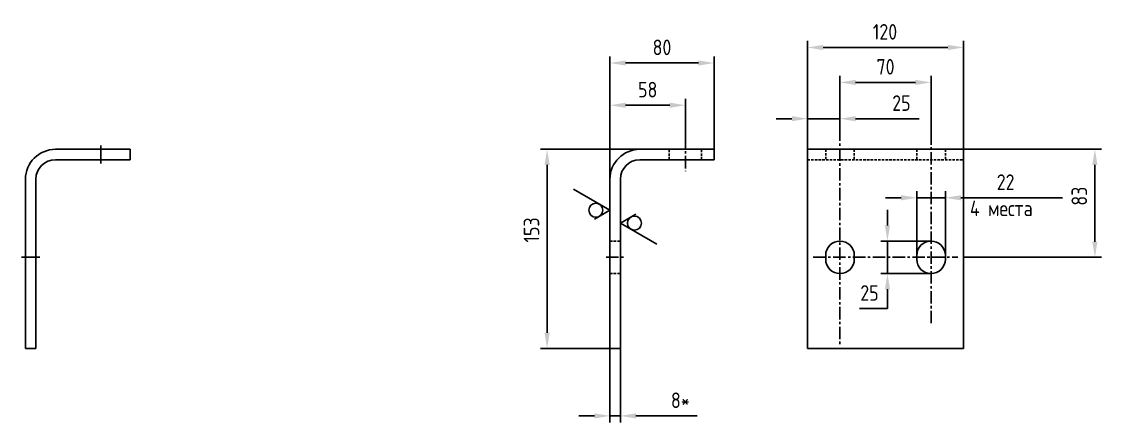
# Model space of a CAD drawing. Header units: millimetres. Extents: x 7465 to 10127, y 2427 to 3001.
# Drawn here: x 7465 to 8295, y 2545 to 2853 of the extents above; entities that cross this region are included whole.
import ezdxf

# ---------------------------------------------------------------- set-up
doc = ezdxf.new("R2010")
doc.units = ezdxf.units.MM
doc.header["$LTSCALE"] = 0.3
for name, pattern in [('AM_ISO08W050', [18, 12, -1.5, 3, -1.5]), ('AM_ISO08W050x2', [9, 6, -0.75, 1.5, -0.75]), ('CENTER', [50.8, 31.75, -6.35, 6.35, -6.35]), ('HIDDEN', [9.525, 6.35, -3.175])]:
    doc.linetypes.add(name, pattern=pattern)
doc.layers.add('AM_7', color=4, linetype='AM_ISO08W050', lineweight=25)
for name, color, linetype in [('Cen', 5, 'CENTER'), ('Cont', 6, 'Continuous'), ('Dim', 7, 'Continuous'), ('Hide', 2, 'HIDDEN'), ('Text', 3, 'Continuous')]:
    doc.layers.add(name, color=color, linetype=linetype)
doc.styles.add('Style1', font='romans.shx', dxfattribs={"width": 0.8})
doc.dimstyles.new('Lin_5$0', dxfattribs={"dimscale": 5, "dimtxt": 3, "dimasz": 3, "dimexe": 1.25, "dimexo": 0, "dimgap": 1.5, "dimtad": 1, "dimtoh": 1, "dimtxsty": 'Style1', "dimcen": 2.5, "dimclrt": 3, "dimadec": 0, "dimazin": 0, "dimtfac": 1, "dimtmove": 0, "dimatfit": 3, "dimldrblk": 'DOT', "dimfxl": 1, "dimarcsym": 0})

# ---------------------------------------------------------------- blocks, each defined once
blk = doc.blocks.new('*D29')
at = {"layer": 'Defpoints', "color": 0, "transparency": 16777216}
for p in [(7996.77, 2821.47), (7996.77, 2755.11), (7916.77, 2732.11)]:
    blk.add_point(p, dxfattribs=at)
at = {"layer": 'Dim', "color": 0, "linetype": 'ByBlock', "lineweight": -2, "transparency": 16777216}
for p, q in [((7916.77, 2732.11), (7916.77, 2826.47)), ((7996.77, 2755.11), (7996.77, 2826.47)), ((7928.77, 2821.47), (7984.77, 2821.47))]:
    blk.add_line(p, q, dxfattribs=at)
at = {"layer": 'Dim', "color": 0, "transparency": 16777216}
for points in [[(7928.77, 2823.47), (7928.77, 2819.47), (7916.77, 2821.47)], [(7984.77, 2823.47), (7984.77, 2819.47), (7996.77, 2821.47)]]:
    blk.add_solid(points, dxfattribs=at)
at = {"layer": 'Dim', "color": 3, "transparency": 16777216, "insert": (7956.77, 2833.47), "char_height": 12, "attachment_point": 5, "style": 'Style1'}
blk.add_mtext('80', dxfattribs=at)
blk = doc.blocks.new('_Dot')
at = {"color": 0, "linetype": 'ByBlock', "lineweight": -2}
blk.add_line((-0.5, 0), (-1, 0), dxfattribs=at)
at = {"color": 0, "linetype": 'ByBlock', "const_width": 0.5}
blk.add_lwpolyline([(-0.25, 0, 1), (0.25, 0, 1)], format="xyb", close=True, dxfattribs=at)
blk = doc.blocks.new('*D30')
at = {"layer": 'Defpoints', "color": 0, "transparency": 16777216}
for p in [(7939.77, 2755.11), (7868.46, 2602.11), (7916.77, 2602.11)]:
    blk.add_point(p, dxfattribs=at)
at = {"layer": 'Dim', "color": 0, "linetype": 'ByBlock', "lineweight": -2, "transparency": 16777216}
for p, q in [((7939.77, 2755.11), (7863.46, 2755.11)), ((7868.46, 2743.11), (7868.46, 2614.11)), ((7916.77, 2602.11), (7863.46, 2602.11))]:
    blk.add_line(p, q, dxfattribs=at)
at = {"layer": 'Dim', "color": 0, "transparency": 16777216}
for points in [[(7866.46, 2743.11), (7870.46, 2743.11), (7868.46, 2755.11)], [(7866.46, 2614.11), (7870.46, 2614.11), (7868.46, 2602.11)]]:
    blk.add_solid(points, dxfattribs=at)
at = {"layer": 'Dim', "color": 3, "transparency": 16777216, "insert": (7856.46, 2693.11), "char_height": 12, "attachment_point": 5, "rotation": 90, "style": 'Style1'}
blk.add_mtext('153', dxfattribs=at)
blk = doc.blocks.new('*D31')
at = {"layer": 'Defpoints', "color": 0, "transparency": 16777216}
for p in [(8188.59, 2833.41), (8068.59, 2755.11), (8188.59, 2755.11)]:
    blk.add_point(p, dxfattribs=at)
at = {"layer": 'Dim', "color": 0, "linetype": 'ByBlock', "lineweight": -2, "transparency": 16777216}
for p, q in [((8068.59, 2755.11), (8068.59, 2838.41)), ((8080.59, 2833.41), (8176.59, 2833.41)), ((8188.59, 2755.11), (8188.59, 2838.41))]:
    blk.add_line(p, q, dxfattribs=at)
at = {"layer": 'Dim', "color": 0, "transparency": 16777216}
for points in [[(8080.59, 2835.41), (8080.59, 2831.41), (8068.59, 2833.41)], [(8176.59, 2835.41), (8176.59, 2831.41), (8188.59, 2833.41)]]:
    blk.add_solid(points, dxfattribs=at)
at = {"layer": 'Dim', "color": 3, "transparency": 16777216, "insert": (8128.2, 2845.41), "char_height": 12, "attachment_point": 5, "style": 'Style1'}
blk.add_mtext('120', dxfattribs=at)
blk = doc.blocks.new('*D32')
at = {"layer": 'Defpoints', "color": 0, "transparency": 16777216}
for p in [(8188.59, 2755.11), (8188.59, 2672.11), (8289.53, 2672.11)]:
    blk.add_point(p, dxfattribs=at)
at = {"layer": 'Dim', "color": 0, "linetype": 'ByBlock', "lineweight": -2, "transparency": 16777216}
for p, q in [((8188.59, 2755.11), (8294.53, 2755.11)), ((8289.53, 2743.11), (8289.53, 2684.11)), ((8188.59, 2672.11), (8294.53, 2672.11))]:
    blk.add_line(p, q, dxfattribs=at)
at = {"layer": 'Dim', "color": 0, "transparency": 16777216}
for points in [[(8287.53, 2743.11), (8291.53, 2743.11), (8289.53, 2755.11)], [(8287.53, 2684.11), (8291.53, 2684.11), (8289.53, 2672.11)]]:
    blk.add_solid(points, dxfattribs=at)
at = {"layer": 'Dim', "color": 3, "transparency": 16777216, "insert": (8277.53, 2719.11), "char_height": 12, "attachment_point": 5, "rotation": 90, "style": 'Style1'}
blk.add_mtext('83', dxfattribs=at)
blk = doc.blocks.new('*D33')
at = {"layer": 'Defpoints', "color": 0, "transparency": 16777216}
for p in [(8093.59, 2778.65), (8093.59, 2771.11), (8068.59, 2755.11)]:
    blk.add_point(p, dxfattribs=at)
at = {"layer": 'Dim', "color": 0, "linetype": 'ByBlock', "lineweight": -2, "transparency": 16777216}
for p, q in [((8068.59, 2755.11), (8068.59, 2783.65)), ((8093.59, 2771.11), (8093.59, 2783.65)), ((8056.59, 2778.65), (8044.59, 2778.65)), ((8068.59, 2778.65), (8093.59, 2778.65)), ((8105.59, 2778.65), (8154.57, 2778.65))]:
    blk.add_line(p, q, dxfattribs=at)
at = {"layer": 'Dim', "color": 0, "transparency": 16777216}
for points in [[(8056.59, 2780.65), (8056.59, 2776.65), (8068.59, 2778.65)], [(8105.59, 2780.65), (8105.59, 2776.65), (8093.59, 2778.65)]]:
    blk.add_solid(points, dxfattribs=at)
at = {"layer": 'Dim', "color": 3, "transparency": 16777216, "insert": (8140.8, 2790.65), "char_height": 12, "attachment_point": 5, "style": 'Style1'}
blk.add_mtext('25', dxfattribs=at)
blk = doc.blocks.new('*D34')
at = {"layer": 'Defpoints', "color": 0, "transparency": 16777216}
for p in [(8163.59, 2806.55), (8093.59, 2771.11), (8163.59, 2768.11)]:
    blk.add_point(p, dxfattribs=at)
at = {"layer": 'Dim', "color": 0, "linetype": 'ByBlock', "lineweight": -2, "transparency": 16777216}
for p, q in [((8093.59, 2771.11), (8093.59, 2811.55)), ((8105.59, 2806.55), (8151.59, 2806.55)), ((8163.59, 2768.11), (8163.59, 2811.55))]:
    blk.add_line(p, q, dxfattribs=at)
at = {"layer": 'Dim', "color": 0, "transparency": 16777216}
for points in [[(8105.59, 2808.55), (8105.59, 2804.55), (8093.59, 2806.55)], [(8151.59, 2808.55), (8151.59, 2804.55), (8163.59, 2806.55)]]:
    blk.add_solid(points, dxfattribs=at)
at = {"layer": 'Dim', "color": 3, "transparency": 16777216, "insert": (8128.59, 2818.55), "char_height": 12, "attachment_point": 5, "style": 'Style1'}
blk.add_mtext('70', dxfattribs=at)
blk = doc.blocks.new('*D35')
at = {"layer": 'Defpoints', "color": 0, "transparency": 16777216}
for p in [(7974.77, 2788.98), (7974.77, 2765.24), (7916.77, 2731.35)]:
    blk.add_point(p, dxfattribs=at)
at = {"layer": 'Dim', "color": 0, "linetype": 'ByBlock', "lineweight": -2, "transparency": 16777216}
for p, q in [((7916.77, 2731.35), (7916.77, 2793.98)), ((7928.77, 2788.98), (7962.77, 2788.98)), ((7974.77, 2765.24), (7974.77, 2793.98))]:
    blk.add_line(p, q, dxfattribs=at)
at = {"layer": 'Dim', "color": 0, "transparency": 16777216}
for points in [[(7928.77, 2790.98), (7928.77, 2786.98), (7916.77, 2788.98)], [(7962.77, 2790.98), (7962.77, 2786.98), (7974.77, 2788.98)]]:
    blk.add_solid(points, dxfattribs=at)
at = {"layer": 'Dim', "color": 3, "transparency": 16777216, "insert": (7945.77, 2800.98), "char_height": 12, "attachment_point": 5, "style": 'Style1'}
blk.add_mtext('58', dxfattribs=at)
blk = doc.blocks.new('*D36')
at = {"layer": 'Defpoints', "color": 0, "transparency": 16777216}
for p in [(8163.59, 2684.61), (8130.06, 2659.61), (8163.59, 2659.61)]:
    blk.add_point(p, dxfattribs=at)
at = {"layer": 'Dim', "color": 0, "linetype": 'ByBlock', "lineweight": -2, "transparency": 16777216}
for p, q in [((8130.06, 2696.61), (8130.06, 2708.61)), ((8163.59, 2684.61), (8125.06, 2684.61)), ((8130.06, 2684.61), (8130.06, 2659.61)), ((8163.59, 2659.61), (8125.06, 2659.61)), ((8130.06, 2647.61), (8130.06, 2632.68)), ((8130.06, 2632.68), (8108.51, 2632.68))]:
    blk.add_line(p, q, dxfattribs=at)
at = {"layer": 'Dim', "color": 0, "transparency": 16777216}
for points in [[(8128.06, 2696.61), (8132.06, 2696.61), (8130.06, 2684.61)], [(8128.06, 2647.61), (8132.06, 2647.61), (8130.06, 2659.61)]]:
    blk.add_solid(points, dxfattribs=at)
at = {"layer": 'Dim', "color": 3, "transparency": 16777216, "insert": (8116.28, 2644.68), "char_height": 12, "attachment_point": 5, "style": 'Style1'}
blk.add_mtext('25', dxfattribs=at)
blk = doc.blocks.new('*D37')
at = {"layer": 'Defpoints', "color": 0, "transparency": 16777216}
for p in [(8174.59, 2717.88), (8152.59, 2670.61), (8174.59, 2672.11)]:
    blk.add_point(p, dxfattribs=at)
at = {"layer": 'Dim', "color": 0, "linetype": 'ByBlock', "lineweight": -2, "transparency": 16777216}
for p, q in [((8152.59, 2670.61), (8152.59, 2722.88)), ((8174.59, 2672.11), (8174.59, 2722.88)), ((8140.59, 2717.88), (8128.59, 2717.88)), ((8152.59, 2717.88), (8174.59, 2717.88)), ((8186.59, 2717.88), (8234.67, 2717.88))]:
    blk.add_line(p, q, dxfattribs=at)
at = {"layer": 'Dim', "color": 0, "transparency": 16777216}
for points in [[(8140.59, 2719.88), (8140.59, 2715.88), (8152.59, 2717.88)], [(8186.59, 2719.88), (8186.59, 2715.88), (8174.59, 2717.88)]]:
    blk.add_solid(points, dxfattribs=at)
at = {"layer": 'Dim', "color": 3, "transparency": 16777216, "insert": (8220.9, 2729.88), "char_height": 12, "attachment_point": 5, "style": 'Style1'}
blk.add_mtext('22', dxfattribs=at)
blk = doc.blocks.new('*D38')
at = {"layer": 'Defpoints', "color": 0, "transparency": 16777216}
for p in [(7916.77, 2602.11), (7924.77, 2602.11), (7924.77, 2550.21)]:
    blk.add_point(p, dxfattribs=at)
at = {"layer": 'Dim', "color": 0, "linetype": 'ByBlock', "lineweight": -2, "transparency": 16777216}
for p, q in [((7916.77, 2602.11), (7916.77, 2545.21)), ((7924.77, 2602.11), (7924.77, 2545.21)), ((7904.77, 2550.21), (7892.77, 2550.21)), ((7916.77, 2550.21), (7924.77, 2550.21)), ((7936.77, 2550.21), (7983.7, 2550.21))]:
    blk.add_line(p, q, dxfattribs=at)
at = {"layer": 'Dim', "color": 0, "transparency": 16777216}
for points in [[(7904.77, 2552.21), (7904.77, 2548.21), (7916.77, 2550.21)], [(7936.77, 2552.21), (7936.77, 2548.21), (7924.77, 2550.21)]]:
    blk.add_solid(points, dxfattribs=at)
at = {"layer": 'Dim', "color": 3, "transparency": 16777216, "insert": (7970.84, 2562.21), "char_height": 12, "attachment_point": 5, "style": 'Style1'}
blk.add_mtext('8*', dxfattribs=at)
blk = doc.blocks.new('sherISO_09')
at = {"layer": 'Text'}
for q in [(4.04, 7), (-1.73, 3)]:
    blk.add_line((0, 0), q, dxfattribs=at)
blk.add_circle((0, 2.71), 1.35, dxfattribs=at)

msp = doc.modelspace()

# ---------------------------------------------------------------- linework, layer by layer
at = {"layer": 'AM_7', "linetype": 'AM_ISO08W050x2'}
for p, q in [((7525.532, 2758.105), (7525.532, 2744.105)), ((7464.532, 2672.105), (7478.532, 2672.105))]:
    msp.add_line(p, q, dxfattribs=at)
at = {"layer": 'Cen'}
for p, q in [((7974.769, 2765.244), (7974.769, 2738.317)), ((8093.586, 2771.105), (8093.586, 2604.571)), ((8163.586, 2768.105), (8163.586, 2620.879)), ((7913.769, 2672.105), (7927.769, 2672.105)), ((8073.086, 2672.105), (8184.086, 2672.105))]:
    msp.add_line(p, q, dxfattribs=at)
at = {"layer": 'Cont'}
for p, q in [((7548.032, 2755.105), (7490.532, 2755.105)), ((7548.032, 2755.105), (7548.032, 2747.105)), ((7996.769, 2755.105), (7939.769, 2755.105)), ((7996.769, 2755.105), (7996.769, 2747.105)), ((8068.586, 2755.105), (8188.586, 2755.105)), ((8068.586, 2602.105), (8068.586, 2755.105)), ((8188.586, 2755.105), (8188.586, 2602.105)), ((7548.032, 2747.105), (7490.532, 2747.105)), ((7996.769, 2747.105), (7939.769, 2747.105)), ((7467.532, 2732.105), (7467.532, 2602.105)), ((7475.532, 2732.105), (7475.532, 2602.105)), ((7916.769, 2732.105), (7916.769, 2602.105)), ((7924.769, 2732.105), (7924.769, 2602.105)), ((8082.586, 2673.605), (8082.586, 2670.605)), ((8104.586, 2673.605), (8104.586, 2670.605)), ((8152.586, 2673.605), (8152.586, 2670.605)), ((8174.586, 2673.605), (8174.586, 2670.605)), ((7467.532, 2602.105), (7475.532, 2602.105)), ((7916.769, 2602.105), (7924.769, 2602.105)), ((8188.586, 2602.105), (8068.586, 2602.105))]:
    msp.add_line(p, q, dxfattribs=at)
for centre, radius, start, end in [((7490.532, 2732.105), 23, 90, 180), ((7939.769, 2732.105), 23, 90, 180), ((7490.532, 2732.105), 15, 90, 180), ((7939.769, 2732.105), 15, 90, 180), ((8093.586, 2673.605), 11, 0, 180), ((8163.586, 2673.605), 11, 0, 180), ((8093.586, 2670.605), 11, 180, 0), ((8163.586, 2670.605), 11, 180, 0)]:
    msp.add_arc(centre, radius, start, end, dxfattribs=at)
at = {"layer": 'Dim'}
msp.add_line((8198.87, 2717.877), (8264.58, 2717.877), dxfattribs=at)
at = {"layer": 'Hide'}
for p, q in [((7962.269, 2747.105), (7962.269, 2755.105)), ((7987.269, 2747.105), (7987.269, 2755.105)), ((8082.586, 2755.105), (8082.586, 2747.105)), ((8104.586, 2755.105), (8104.586, 2747.105)), ((8152.586, 2755.105), (8152.586, 2747.105)), ((8174.586, 2755.105), (8174.586, 2747.105)), ((8068.586, 2747.105), (8188.586, 2747.105)), ((7916.769, 2684.605), (7924.769, 2684.605)), ((7916.769, 2659.605), (7924.769, 2659.605))]:
    msp.add_line(p, q, dxfattribs=at)

# ---------------------------------------------------------------- block references
at = {"xscale": 4, "yscale": 4, "zscale": 4}
for p, rotation in [((7916.769, 2708.334), 90.26427698521044), ((7924.769, 2698.422), 270.0000000000518)]:
    msp.add_blockref('sherISO_09', p, dxfattribs=dict(at, rotation=rotation))

# ---------------------------------------------------------------- texts
at = {"layer": 'Text', "style": 'Style1', "width": 0.8}
msp.add_text('4 места', height=12, dxfattribs=at).set_placement((8193.47, 2703.765))

# ---------------------------------------------------------------- dimensions: what is measured, and where the dimension line sits
at = {"layer": 'Dim'}
for base, p1, p2, picture, middle in [((8188.586, 2833.413), (8068.586, 2755.105), (8188.586, 2755.105), '*D31', (8128.197, 2833.413)), ((7996.769, 2821.467), (7916.769, 2732.105), (7996.769, 2755.105), '*D29', (7956.769, 2821.467)), ((8163.586, 2806.547), (8093.586, 2771.105), (8163.586, 2768.105), '*D34', (8128.586, 2806.547)), ((7974.769, 2788.981), (7916.769, 2731.353), (7974.769, 2765.244), '*D35', (7945.769, 2788.981)), ((8093.586, 2778.647), (8068.586, 2755.105), (8093.586, 2771.105), '*D33', (8140.8, 2778.647)), ((8174.586, 2717.877), (8152.586, 2670.605), (8174.586, 2672.105), '*D37', (8220.9, 2717.877))]:
    dim = msp.add_linear_dim(base=base, p1=p1, p2=p2, dimstyle='Lin_5$0', override={"dimscale": 4, "dimarcsym": 1}, dxfattribs=at)
    dim.commit()
    dim.dimension.update_dxf_attribs({"geometry": picture, "text_midpoint": middle, "dimtype": 160})
for base, p1, p2, picture, middle in [((7868.46, 2602.105), (7939.769, 2755.105), (7916.769, 2602.105), '*D30', (7868.46, 2693.105)), ((8289.529, 2672.105), (8188.586, 2755.105), (8188.586, 2672.105), '*D32', (8289.529, 2719.108)), ((8130.055, 2659.605), (8163.586, 2684.605), (8163.586, 2659.605), '*D36', (8116.284, 2632.679))]:
    dim = msp.add_linear_dim(base=base, p1=p1, p2=p2, angle=90, dimstyle='Lin_5$0', override={"dimscale": 4, "dimarcsym": 1}, dxfattribs=at)
    dim.commit()
    dim.dimension.update_dxf_attribs({"geometry": picture, "text_midpoint": middle, "dimtype": 160})
dim = msp.add_linear_dim(base=(7924.769, 2550.209), p1=(7916.769, 2602.105), p2=(7924.769, 2602.105), angle=0, text='<>*', dimstyle='Lin_5$0', override={"dimscale": 4, "dimarcsym": 1}, dxfattribs=at)
dim.commit()
dim.dimension.update_dxf_attribs({"geometry": '*D38', "text_midpoint": (7970.84, 2550.209), "dimtype": 160})

doc.saveas('drawing.dxf')
